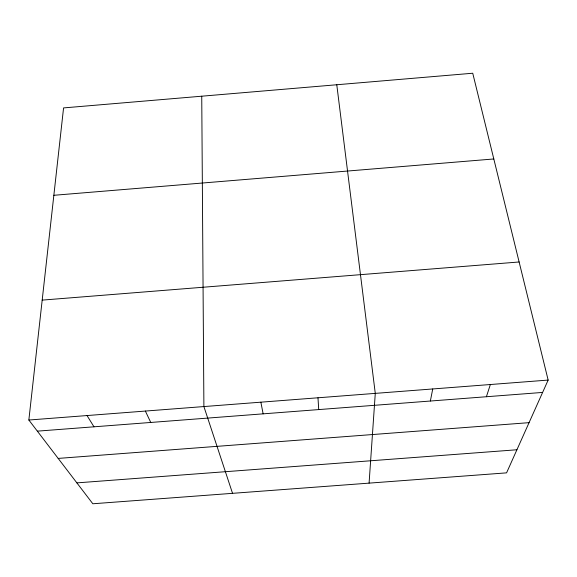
<?xml version="1.0" encoding="UTF-8"?>
<svg xmlns="http://www.w3.org/2000/svg" width="577" height="577" viewBox="0 0 577 577"><rect width="100%" height="100%" fill="white"/><g stroke="black" fill="none" stroke-linecap="round" stroke-linejoin="round"><path stroke-width="0.87" d="M369.085 483.129L375.281 393.377L336.78 84.754M28.85 420.027L63.571 107.913L472.736 73.229L548.15 380.077L506.57 472.859L92.832 503.771L28.85 420.027L548.15 380.077M430.355 401.029L432.736 388.956M486.404 396.731L490.363 384.52M53.849 195.293L493.804 158.963M42.186 300.112L519.127 261.98M37.346 431.149L542.618 392.425M58.176 458.412L529.066 422.66M76.878 482.884L516.92 449.764M87.026 415.555L93.972 426.807M145.375 411.062L150.756 422.458M232.538 493.335L203.897 406.561L201.741 96.2M260.862 402.176L263.134 413.846M317.985 397.784L318.713 409.583"/></g></svg>
